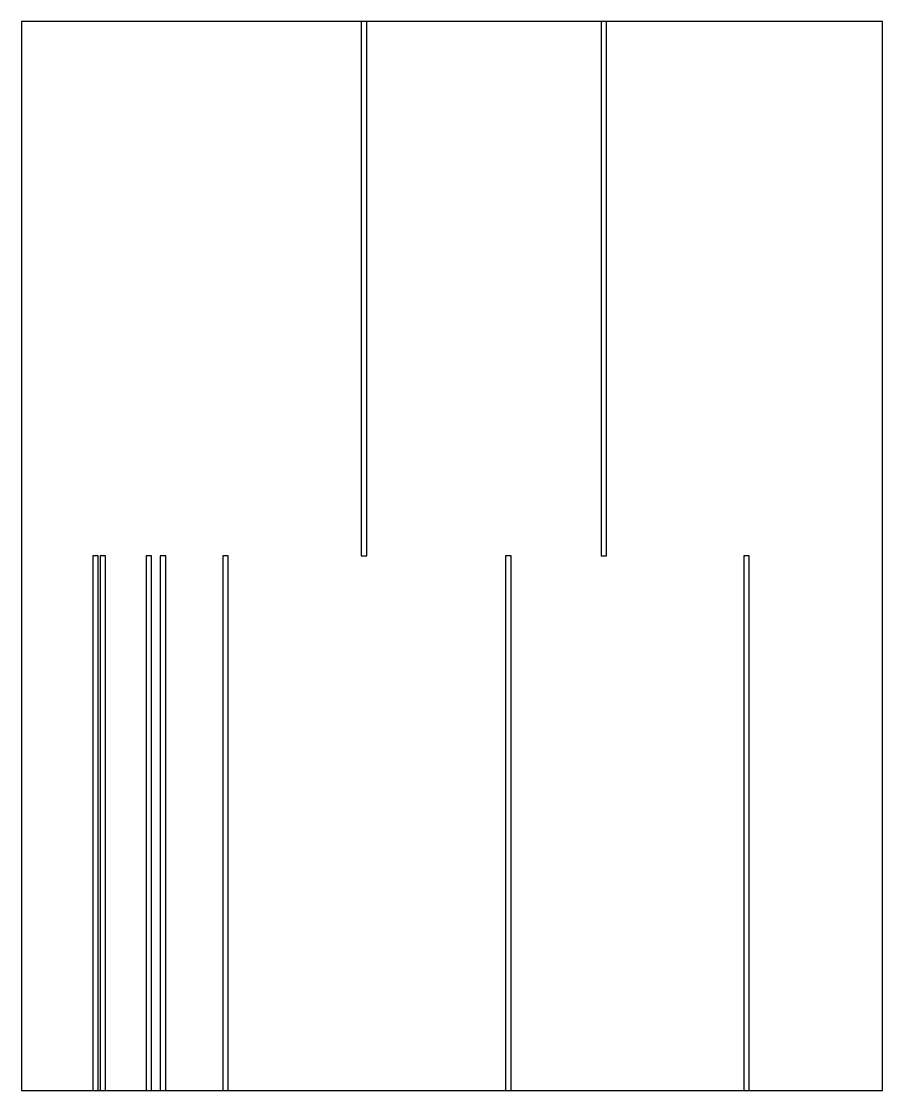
# Model space of a CAD drawing. Header units: millimetres. Extents: x 0 to 483, y 0 to 600.
import ezdxf

# ---------------------------------------------------------------- set-up
doc = ezdxf.new("R2010")
doc.units = ezdxf.units.MM
doc.layers.add('OUTLINE', color=5, linetype='Continuous')
doc.layers.add('SLOT', color=1, linetype='Continuous')

msp = doc.modelspace()

# ---------------------------------------------------------------- linework, layer by layer
at = {"layer": 'OUTLINE'}
msp.add_lwpolyline([(0, 0), (483.27, 0), (483.27, 600), (0, 600), (0, 0)], close=True, dxfattribs=at)
at = {"layer": 'SLOT'}
for points in [[(190.66, 300), (193.76, 300), (193.76, 600), (190.66, 600), (190.66, 300)], [(325.25, 300), (328.35, 300), (328.35, 600), (325.25, 600), (325.25, 300)], [(40.02, 0), (43.12, 0), (43.12, 300), (40.02, 300), (40.02, 0)], [(44.14, 0), (47.24, 0), (47.24, 300), (44.14, 300), (44.14, 0)], [(70, 0), (73.1, 0), (73.1, 300), (70, 300), (70, 0)], [(77.9, 0), (81, 0), (81, 300), (77.9, 300), (77.9, 0)], [(112.97, 0), (116.07, 0), (116.07, 300), (112.97, 300), (112.97, 0)], [(271.69, 0), (274.79, 0), (274.79, 300), (271.69, 300), (271.69, 0)], [(405.32, 0), (408.42, 0), (408.42, 300), (405.32, 300), (405.32, 0)]]:
    msp.add_lwpolyline(points, close=True, dxfattribs=at)

doc.saveas('drawing.dxf')
